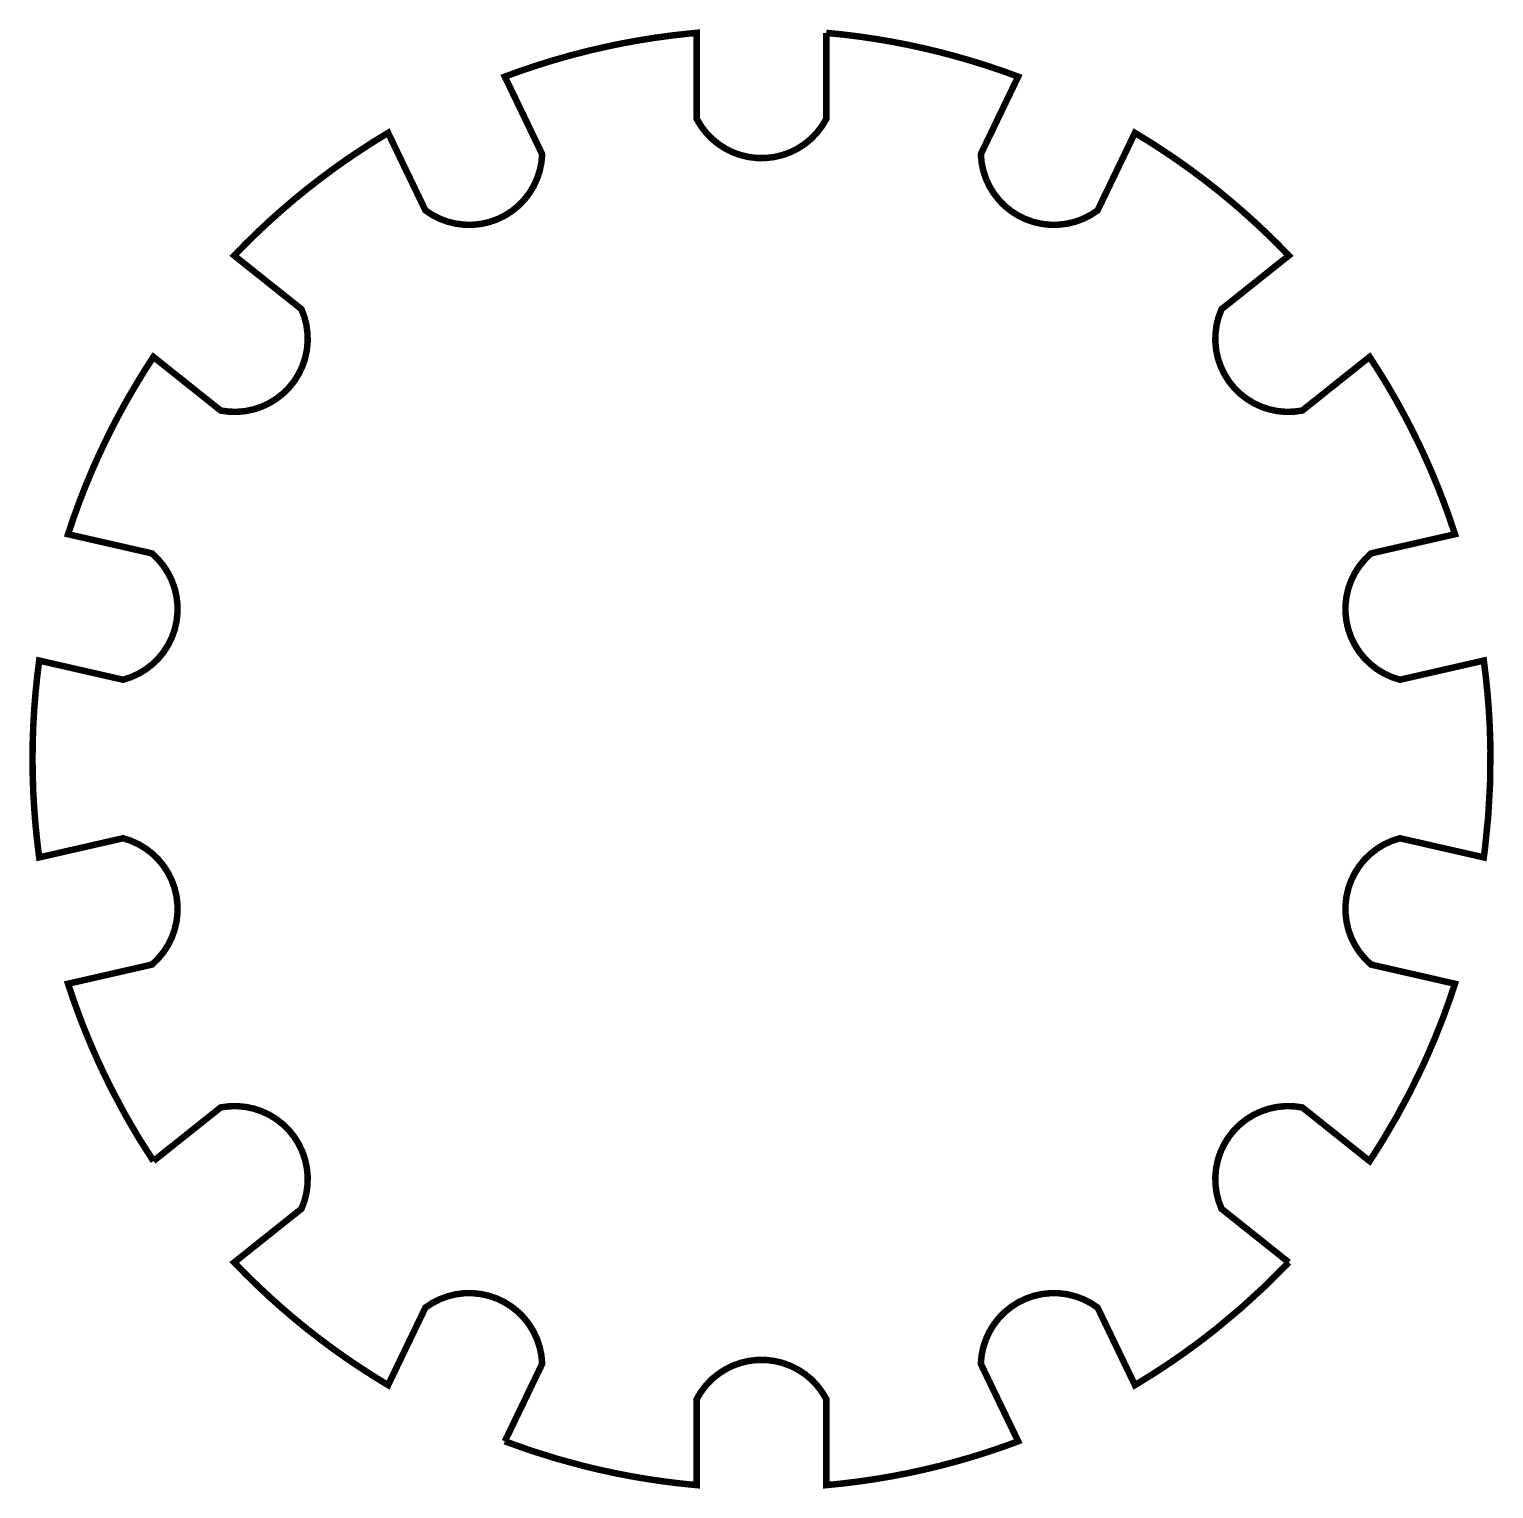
# Model space of a CAD drawing. Extents: x 236.3 to 281.5, y 168.4 to 213.5.
import ezdxf

# ---------------------------------------------------------------- set-up
doc = ezdxf.new("R2010")
doc.units = 0
doc.layers.add('068162-1ROU1_GBR', color=7, linetype='CONTINUOUS')

msp = doc.modelspace()

# ---------------------------------------------------------------- linework, layer by layer
at = {"layer": '068162-1ROU1_GBR', "const_width": 0.2}
for points in [[(238.850754, 180.747492), (238.625456, 181.201898), (238.410192, 181.662172), (238.20539, 182.127526), (238.011412, 182.595876), (237.828024, 183.069382), (237.655202, 183.546954), (237.493226, 184.0278), (240.081562, 184.61863), (240.268506, 184.797192), (240.43386, 184.996328), (240.575312, 185.21271), (240.690908, 185.444156), (240.7793, 185.687208), (240.839498, 185.938668), (240.870486, 186.195436), (240.871756, 186.45406), (240.843308, 186.711056), (240.785904, 186.963304), (240.699798, 187.207424), (240.586514, 187.439808), (240.447068, 187.65774), (240.284, 187.8584), (240.09886, 188.03874), (239.89411, 188.196982), (239.672622, 188.33084), (239.437444, 188.438282), (239.191546, 188.518292), (236.603058, 187.927488), (236.54032, 188.431246), (236.488732, 188.936326), (236.448854, 189.442726), (236.420202, 189.948464), (236.40288, 190.457202), (236.397292, 190.965226), (236.402906, 191.47287), (236.420202, 191.98044), (236.448904, 192.48717), (236.488732, 192.992476), (236.540344, 193.498064), (236.603058, 194.001644), (239.191546, 193.41084), (239.437392, 193.490596), (239.672648, 193.598318), (239.89411, 193.731896), (240.098808, 193.890112), (240.284026, 194.070758), (240.447068, 194.271392), (240.586514, 194.489324), (240.699798, 194.721734), (240.785878, 194.965524), (240.843308, 195.217822), (240.871756, 195.474818), (240.870486, 195.733696), (240.839498, 195.990464), (240.7793, 196.241924), (240.690908, 196.485002), (240.575338, 196.716142), (240.43386, 196.932804), (240.268506, 197.131686), (240.081562, 197.310502), (237.493302, 197.901306), (237.655482, 198.382966), (237.828226, 198.860308), (238.011436, 199.333308), (238.2059, 199.80275), (238.410394, 200.266834), (238.625608, 200.727514), (238.85111, 201.182326), (239.086568, 201.631398), (239.332136, 202.075846), (239.588014, 202.514404), (239.853344, 202.947066), (240.12873, 203.373864), (242.204494, 201.718418), (242.46083, 201.683874), (242.719326, 201.67854), (242.976882, 201.702924), (243.229892, 201.756772), (243.475002, 201.839068), (243.709216, 201.94905), (243.929154, 202.08494), (244.1321, 202.245214), (244.315488, 202.427586), (244.476778, 202.629744), (244.613684, 202.849226), (244.724936, 203.082906), (244.808502, 203.327482), (244.863366, 203.580238), (244.889274, 203.837566), (244.88521, 204.096112), (244.851936, 204.352652), (244.789198, 204.603604), (244.698266, 204.84592), (242.622578, 206.501238), (242.977314, 206.864356), (243.340382, 207.219804), (243.709596, 207.56527), (244.089758, 207.905122), (244.475128, 208.234686), (244.86903, 208.555844), (245.269308, 208.867806), (245.676724, 209.170804), (246.09044, 209.464224), (246.511242, 209.7484), (246.93875, 210.02333), (247.371616, 210.288378), (248.523506, 207.896206), (248.739406, 207.753712), (248.970038, 207.636872), (249.212608, 207.54721), (249.463814, 207.485996), (249.720608, 207.453738), (249.97918, 207.451198), (250.236508, 207.478122), (250.488932, 207.53451), (250.733052, 207.619346), (250.966224, 207.73136), (251.184918, 207.869536), (251.38634, 208.031842), (251.567696, 208.216246), (251.726954, 208.419954), (251.861828, 208.64068), (251.97054, 208.875376), (252.051566, 209.120994), (252.104144, 209.374232), (252.127258, 209.631788), (250.97547, 212.023732), (251.452278, 212.197162), (251.933684, 212.359824), (252.418952, 212.511716), (252.906226, 212.65223), (253.150878, 212.718396), (253.643766, 212.842754), (254.137998, 212.955352), (254.635966, 213.057308), (255.13566, 213.147758), (255.637412, 213.227006), (256.140306, 213.295052), (256.64447, 213.351364), (256.897124, 213.375494), (256.897124, 210.720864), (257.029966, 210.49841), (257.186912, 210.29295), (257.36677, 210.107022), (257.566414, 209.942684), (257.783838, 209.802476), (258.01574, 209.687922), (258.259072, 209.600546), (258.51104, 209.541618), (258.767834, 209.512154), (259.02666, 209.512154), (259.283454, 209.541618), (259.535422, 209.600546), (259.778754, 209.687922), (260.010656, 209.802476), (260.22808, 209.942684), (260.427724, 210.107022), (260.607302, 210.29295), (260.764528, 210.498436), (260.897116, 210.720432), (260.897116, 213.37552)], [(260.897116, 213.37552), (261.403466, 213.324592), (261.906614, 213.262414), (262.40961, 213.188652), (262.909152, 213.103994), (263.407856, 213.007702), (263.903714, 212.90031), (264.39787, 212.78187), (264.888396, 212.652204), (265.376558, 212.511336), (265.861166, 212.359698), (266.341428, 212.19734), (266.819024, 212.023732), (265.666982, 209.631788), (265.69035, 209.374282), (265.742674, 209.120994), (265.823954, 208.875376), (265.932666, 208.640706), (266.067312, 208.419928), (266.226544, 208.216246), (266.408154, 208.031842), (266.609602, 207.86951), (266.828244, 207.731386), (267.061188, 207.619346), (267.305562, 207.53451), (267.557986, 207.478122), (267.815314, 207.451198), (268.073886, 207.453738), (268.330426, 207.485996), (268.581886, 207.54721), (268.824456, 207.636872), (269.055088, 207.753712), (269.270988, 207.896206), (270.422878, 210.288378), (270.855998, 210.023176), (271.28277, 209.74873), (271.70342, 209.464504), (272.117922, 209.170702), (272.524906, 208.86801), (272.925668, 208.555692), (273.319114, 208.23489), (273.70532, 207.904614), (274.08345, 207.566564), (274.454036, 207.219854), (274.817662, 206.863848), (275.171916, 206.501238), (273.095974, 204.84592), (273.005296, 204.603604), (272.942558, 204.352652), (272.90903, 204.096138), (272.90522, 203.83754), (272.930874, 203.580188), (272.985992, 203.327534), (273.069558, 203.08288), (273.180556, 202.849226), (273.317716, 202.62977), (273.479006, 202.42756), (273.662394, 202.245214), (273.86534, 202.08494), (274.085278, 201.94905), (274.319492, 201.839068), (274.564576, 201.756772), (274.817612, 201.702924), (275.075168, 201.67854), (275.333664, 201.683874), (275.59, 201.718418), (277.665688, 203.37399), (277.941354, 202.946762), (278.206556, 202.514302), (278.462994, 202.07445), (278.70818, 201.63094), (278.943436, 201.18225), (279.169038, 200.72665), (279.384074, 200.26691), (279.588926, 199.801988), (279.783006, 199.333408), (279.966598, 198.859394), (280.139242, 198.382332), (280.301192, 197.901306), (277.713008, 197.310578), (277.525988, 197.131686), (277.360634, 196.932804), (277.219156, 196.716142), (277.103332, 196.485002), (277.01494, 196.241924), (276.954996, 195.990464), (276.924008, 195.733696), (276.922738, 195.474844), (276.950932, 195.21777), (277.00859, 194.965574), (277.094696, 194.72176), (277.20798, 194.489324), (277.347172, 194.271392), (277.510494, 194.070732), (277.69566, 193.890138), (277.900358, 193.731896), (278.121618, 193.598292), (278.356848, 193.49057), (278.602948, 193.41084), (281.191182, 194.001644), (281.25425, 193.497276), (281.305534, 192.992198), (281.345614, 192.486814), (281.374368, 191.97894), (281.391614, 191.471778), (281.395678, 191.21816)], [(281.224228, 188.179482), (281.191182, 187.927488), (278.602948, 188.518292), (278.356822, 188.438282), (278.121618, 188.33084), (277.900384, 188.196982), (277.69566, 188.03874), (277.510494, 187.8584), (277.347172, 187.65774), (277.20798, 187.439808), (277.094696, 187.207398), (277.00859, 186.963304), (276.950932, 186.711108), (276.922738, 186.454034), (276.924008, 186.195436), (276.954996, 185.938668), (277.01494, 185.687208), (277.103332, 185.444104), (277.219156, 185.212762), (277.360634, 184.996328), (277.525988, 184.797192), (277.713008, 184.618554), (280.301268, 184.0278), (280.139014, 183.54614), (279.966166, 183.068342), (279.87592, 182.831562), (279.686868, 182.36019), (279.48725, 181.892854), (279.277776, 181.431362)], [(250.975368, 169.905172), (252.127258, 172.297344), (252.104144, 172.5549), (252.051566, 172.808164), (251.97054, 173.05373), (251.861828, 173.288452), (251.726954, 173.509178), (251.567696, 173.712886), (251.38634, 173.897036), (251.184918, 174.059342), (250.966224, 174.197518), (250.733052, 174.309786), (250.488958, 174.394622), (250.236456, 174.450756), (249.97918, 174.477934), (249.720608, 174.475394), (249.463814, 174.443136), (249.212582, 174.381922), (248.970038, 174.29226), (248.739406, 174.175166), (248.523506, 174.032672), (247.371616, 171.640754), (246.938266, 171.905854), (246.511826, 172.180326), (246.090542, 172.464832), (245.676496, 172.758482), (245.269308, 173.061326), (244.868776, 173.373238), (244.475382, 173.694242), (244.088844, 174.024798), (243.711044, 174.362568), (243.340534, 174.709176), (242.97734, 175.06475), (242.622578, 175.427894), (244.698266, 177.083212), (244.789198, 177.325248), (244.851936, 177.576252), (244.88521, 177.832766), (244.889274, 178.091312), (244.863366, 178.34864), (244.808502, 178.601396), (244.724936, 178.846226), (244.613684, 179.079906), (244.476778, 179.299108), (244.315488, 179.501292), (244.132074, 179.68369), (243.929154, 179.843938), (243.70919, 179.980082), (243.475002, 180.08981), (243.229918, 180.17236), (242.976882, 180.225954), (242.719352, 180.250338), (242.460754, 180.245258), (242.204494, 180.21046), (240.12873, 178.55527)], [(278.074806, 179.197382), (277.8045, 178.767536), (277.665688, 178.555142), (275.59, 180.21046), (275.33374, 180.245258), (275.075142, 180.250338), (274.817586, 180.225954), (274.564602, 180.17236), (274.319492, 180.08981), (274.085304, 179.980082), (273.86534, 179.843938), (273.662394, 179.683664), (273.479006, 179.501292), (273.317716, 179.299134), (273.18053, 179.07988), (273.069558, 178.846226), (272.985992, 178.60137), (272.930874, 178.34869), (272.90522, 178.091338), (272.90903, 177.83274), (272.942558, 177.576226), (273.005296, 177.325274), (273.095974, 177.083212), (275.171916, 175.427894)], [(272.925464, 173.373034), (272.524804, 173.061046), (272.322112, 172.908596), (271.911216, 172.610018), (271.493564, 172.32117), (271.070198, 172.041744), (270.640048, 171.772072), (270.422878, 171.640754), (269.270988, 174.032672), (269.055088, 174.175166), (268.824456, 174.29226), (268.581886, 174.381922), (268.330426, 174.443136), (268.073886, 174.475394), (267.815314, 174.477934), (267.558038, 174.450756), (267.30551, 174.394622), (267.061188, 174.309786), (266.82827, 174.197518), (266.609576, 174.059342), (266.408154, 173.897036), (266.226544, 173.712886), (266.067286, 173.509204), (265.932666, 173.288452), (265.823954, 173.05373), (265.742674, 172.808138), (265.69035, 172.554874), (265.666982, 172.297344), (266.819126, 169.905172), (266.341962, 169.73197), (265.861038, 169.569384), (265.376788, 169.41762), (264.888244, 169.276904), (264.397388, 169.14716), (263.90374, 169.028568), (263.40717, 168.921024), (262.909202, 168.825138), (262.408568, 168.740302), (261.906386, 168.666694), (261.401864, 168.604362), (260.897116, 168.553612), (260.897116, 171.208446), (260.764528, 171.430696), (260.607276, 171.635954), (260.42775, 171.82211), (260.228106, 171.986194), (260.010656, 172.126656), (259.778728, 172.24121), (259.535422, 172.328332), (259.283454, 172.38726), (259.02666, 172.416978), (258.767834, 172.416978), (258.51104, 172.38726), (258.259072, 172.328332), (258.01574, 172.24121), (257.783864, 172.126656), (257.566414, 171.986194), (257.36677, 171.82211), (257.186938, 171.635928), (257.029966, 171.430722), (256.897124, 171.208014), (256.897124, 168.553638), (256.392274, 168.604388), (255.887194, 168.66677), (255.384758, 168.740456), (254.884302, 168.825342), (254.38603, 168.921304), (253.8904, 169.028592), (253.396496, 169.147312)]]:
    msp.add_lwpolyline(points, dxfattribs=at)
for points in [[(281.224228, 188.179482, 0.0338516), (281.395678, 191.21816)], [(278.074806, 179.197382, 0.0282774), (279.277788, 181.431356)], [(238.850754, 180.747492, 0.0282485), (240.128712, 178.555258)], [(272.925464, 173.373034, 0.0337111), (275.17191, 175.427898)], [(250.975368, 169.905172, 0.0280988), (253.396494, 169.147304)]]:
    msp.add_lwpolyline(points, format="xyb", dxfattribs=at)

doc.saveas('drawing.dxf')
